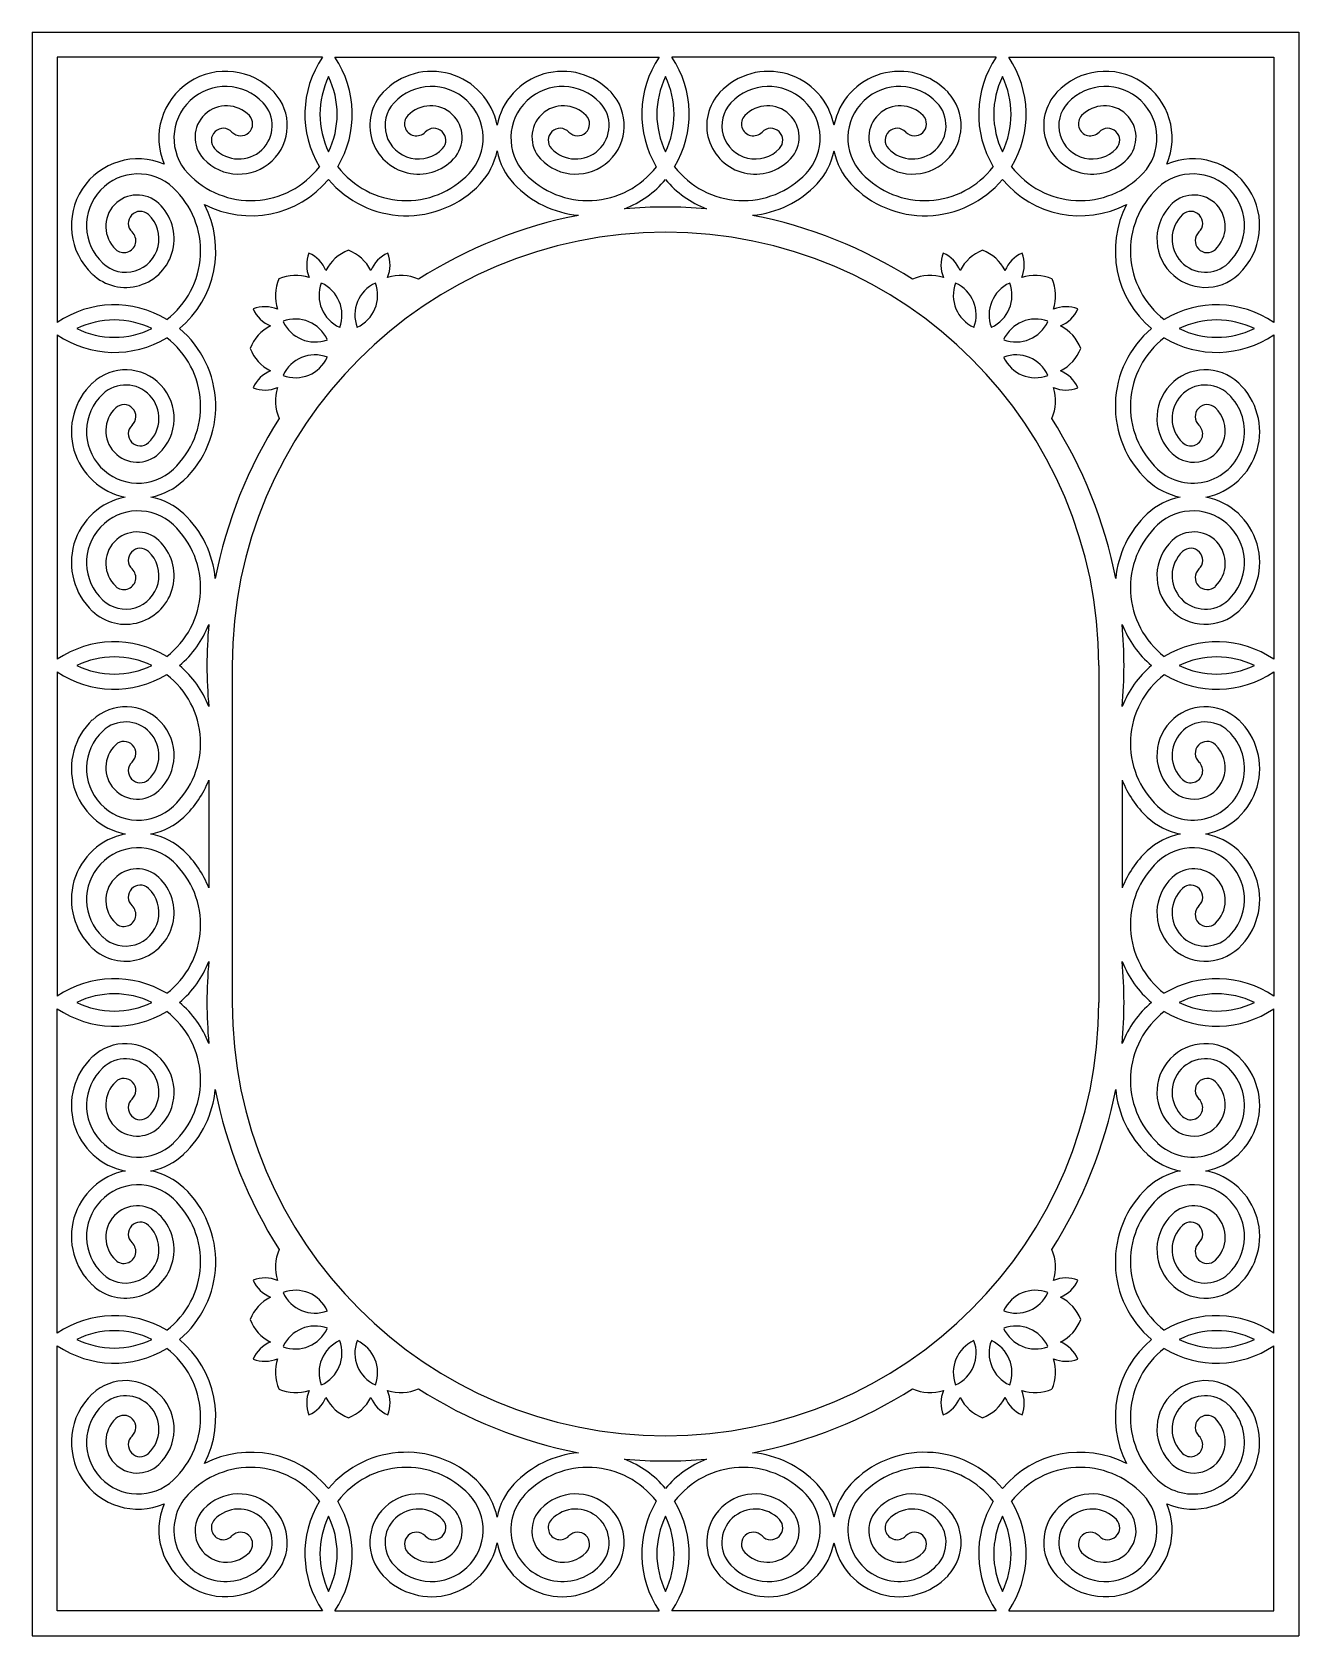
# Model space of a CAD drawing. Extents: x 673 to 840, y 35 to 247.
import ezdxf

# ---------------------------------------------------------------- set-up
doc = ezdxf.new("R2010")
doc.units = 0
doc.layers.get('0').update_dxf_attribs({"linetype": 'CONTINUOUS'})

msp = doc.modelspace()

# ---------------------------------------------------------------- linework, layer by layer
for p, q in [((672.65, 247.24), (840.08, 247.24)), ((672.65, 247.24), (672.65, 35.28)), ((840.08, 247.24), (840.08, 35.28)), ((711.01, 243.91), (675.98, 243.91)), ((675.98, 243.91), (675.98, 208.88)), ((712.66, 243.91), (755.54, 243.91)), ((800.06, 243.91), (757.19, 243.91)), ((801.72, 243.91), (836.74, 243.91)), ((836.74, 243.91), (836.74, 208.88)), ((675.98, 207.23), (675.98, 164.35)), ((836.74, 207.23), (836.74, 164.35)), ((699.09, 163.52), (699.09, 119)), ((813.63, 163.52), (813.63, 119)), ((675.98, 162.7), (675.98, 119.82)), ((836.74, 162.7), (836.74, 119.82)), ((696, 148.39), (696, 134.13)), ((816.72, 148.39), (816.72, 134.13)), ((675.98, 75.3), (675.98, 118.17)), ((836.74, 75.3), (836.74, 118.17)), ((675.98, 38.62), (675.98, 73.64)), ((836.74, 38.62), (836.74, 73.64)), ((711.01, 38.62), (675.98, 38.62)), ((712.66, 38.62), (755.54, 38.62)), ((800.06, 38.62), (757.19, 38.62)), ((801.72, 38.62), (836.74, 38.62)), ((672.65, 35.28), (840.08, 35.28))]:
    msp.add_line(p, q)
for centre, radius, start, end in [((722.11, 236.38), 13.41, 145.8588, 211.1209), ((701.56, 236.38), 13.41, 328.8791, 34.1412), ((766.63, 236.38), 13.41, 145.8588, 211.1209), ((746.09, 236.38), 13.41, 328.8791, 34.1412), ((811.16, 236.38), 13.41, 145.8588, 211.1209), ((790.62, 236.38), 13.41, 328.8791, 34.1412), ((698.22, 233.23), 8.82, 43.3058, 203.076), ((725.45, 233.23), 8.82, 11.0854, 136.6942), ((742.75, 233.23), 8.82, 43.3058, 168.9146), ((769.98, 233.23), 8.82, 11.0854, 136.6942), ((787.28, 233.23), 8.82, 43.3058, 168.9146), ((814.5, 233.23), 8.82, 336.924, 136.6942), ((698.22, 233.23), 6.82, 43.3058, 223.3058), ((722.11, 236.38), 11.41, 154.1917, 205.8083), ((701.56, 236.38), 11.41, 334.1917, 25.8083), ((725.45, 233.23), 6.82, 316.6942, 136.6942), ((742.75, 233.23), 6.82, 43.3058, 223.3058), ((766.63, 236.38), 11.41, 154.1917, 205.8083), ((746.09, 236.38), 11.41, 334.1917, 25.8083), ((769.98, 233.23), 6.82, 316.6942, 136.6942), ((787.28, 233.23), 6.82, 43.3058, 223.3058), ((811.16, 236.38), 11.41, 154.1917, 205.8083), ((790.62, 236.38), 11.41, 334.1917, 25.8083), ((814.5, 233.23), 6.82, 316.6942, 136.6942), ((698.34, 233.34), 4.16, 43.3058, 223.3058), ((699.97, 234.88), 6.41, 223.3058, 43.3058), ((699.97, 234.88), 4.41, 223.3058, 43.3058), ((723.7, 234.88), 6.41, 136.6942, 316.6942), ((723.7, 234.88), 4.41, 136.6942, 316.6942), ((725.33, 233.34), 4.16, 316.6942, 136.6942), ((742.87, 233.34), 4.16, 43.3058, 223.3058), ((744.5, 234.88), 6.41, 223.3058, 43.3058), ((744.5, 234.88), 4.41, 223.3058, 43.3058), ((768.22, 234.88), 6.41, 136.6942, 316.6942), ((768.22, 234.88), 4.41, 136.6942, 316.6942), ((769.86, 233.34), 4.16, 316.6942, 136.6942), ((787.39, 233.34), 4.16, 43.3058, 223.3058), ((789.03, 234.88), 6.41, 223.3058, 43.3058), ((789.03, 234.88), 4.41, 223.3058, 43.3058), ((812.75, 234.88), 6.41, 136.6942, 316.6942), ((812.75, 234.88), 4.41, 136.6942, 316.6942), ((814.39, 233.34), 4.16, 316.6942, 136.6942), ((700.22, 235.11), 1.58, 223.3058, 43.3058), ((723.45, 235.11), 1.58, 136.6942, 316.6942), ((744.74, 235.11), 1.58, 223.3058, 43.3058), ((767.98, 235.11), 1.58, 136.6942, 316.6942), ((789.27, 235.11), 1.58, 223.3058, 43.3058), ((812.51, 235.11), 1.58, 136.6942, 316.6942), ((697.92, 232.94), 1.58, 43.3058, 223.3058), ((725.75, 232.94), 1.58, 316.6942, 136.6942), ((742.44, 232.94), 1.58, 43.3058, 223.3058), ((770.28, 232.94), 1.58, 316.6942, 136.6942), ((786.97, 232.94), 1.58, 43.3058, 223.3058), ((814.81, 232.94), 1.58, 316.6942, 136.6942), ((725.45, 233.23), 8.82, 316.6942, 348.9146), ((742.75, 233.23), 8.82, 191.0854, 223.3058), ((769.98, 233.23), 8.82, 316.6942, 348.9146), ((787.28, 233.23), 8.82, 191.0854, 223.3058), ((686.66, 221.67), 8.82, 66.924, 226.6942), ((701.56, 236.38), 11.41, 223.3058, 322.5944), ((722.11, 236.38), 11.41, 217.4056, 316.6942), ((746.09, 236.38), 11.41, 223.3058, 322.5944), ((766.63, 236.38), 11.41, 217.4056, 316.6942), ((790.62, 236.38), 11.41, 223.3058, 322.5944), ((811.16, 236.38), 11.41, 217.4056, 316.6942), ((826.07, 221.67), 8.82, 313.3058, 113.076), ((686.66, 221.67), 6.82, 46.6942, 226.6942), ((701.56, 236.38), 13.41, 242.7673, 319.9937), ((722.11, 236.38), 13.41, 220.0063, 316.6942), ((746.09, 236.38), 13.41, 223.3058, 264.7787), ((746.09, 236.38), 13.41, 291.2695, 319.9937), ((766.63, 236.38), 13.41, 220.0063, 248.7305), ((766.63, 236.38), 13.41, 275.2213, 316.6942), ((790.62, 236.38), 13.41, 223.3058, 319.9937), ((811.16, 236.38), 13.41, 220.0063, 297.2327), ((826.07, 221.67), 6.82, 313.3058, 133.3058), ((686.55, 221.55), 4.16, 46.6942, 226.6942), ((683.51, 218.32), 11.41, 307.4056, 46.6942), ((829.22, 218.32), 11.41, 133.3058, 232.5944), ((826.18, 221.55), 4.16, 313.3058, 133.3058), ((685.01, 219.91), 6.41, 226.6942, 46.6942), ((685.01, 219.91), 4.41, 226.6942, 46.6942), ((686.94, 221.97), 1.58, 46.6942, 226.6942), ((683.51, 218.32), 13.41, 310.0063, 27.2327), ((756.36, 163.52), 60.6, 100.9299, 122.613), ((756.36, 163.52), 60.6, 84.8817, 95.1183), ((756.36, 163.52), 60.6, 57.387, 79.0701), ((829.22, 218.32), 13.41, 152.7673, 229.9937), ((827.72, 219.91), 6.41, 133.3058, 313.3058), ((827.72, 219.91), 4.41, 133.3058, 313.3058), ((825.78, 221.97), 1.58, 313.3058, 133.3058), ((684.78, 219.67), 1.58, 226.6942, 46.6942), ((756.36, 163.52), 57.27, 360, 180), ((827.95, 219.67), 1.58, 133.3058, 313.3058), ((716.45, 213.22), 5.56, 111.1025, 153.2821), ((712.45, 213.22), 5.56, 26.7179, 68.8975), ((800.27, 213.22), 5.56, 111.1025, 153.2821), ((796.27, 213.22), 5.56, 26.7179, 68.8975), ((713.26, 216.45), 4.32, 158.7422, 202.4385), ((707.5, 214.07), 4.32, 22.5615, 66.2578), ((721.4, 214.07), 4.32, 113.7422, 157.4385), ((715.64, 216.45), 4.32, 337.5615, 21.2578), ((797.09, 216.45), 4.32, 158.7422, 202.4385), ((791.33, 214.07), 4.32, 22.5615, 66.2578), ((805.22, 214.07), 4.32, 113.7422, 157.4385), ((799.46, 216.45), 4.32, 337.5615, 21.2578), ((710.36, 212.36), 5.56, 156.1025, 198.2821), ((707.53, 209.53), 5.56, 71.7179, 113.8975), ((721.37, 209.53), 5.56, 65.2147, 108.2821), ((791.35, 209.53), 5.56, 71.7179, 114.7853), ((805.19, 209.53), 5.56, 66.1025, 108.2821), ((802.37, 212.36), 5.56, 341.7179, 23.8975), ((715.21, 212.44), 4.63, 159.3829, 245.6171), ((708.97, 209.85), 4.63, 339.3829, 65.6171), ((719.94, 209.85), 4.63, 114.3829, 200.6171), ((713.69, 212.44), 4.63, 294.3829, 20.6171), ((799.03, 212.44), 4.63, 159.3829, 245.6171), ((792.79, 209.85), 4.63, 339.3829, 65.6171), ((803.76, 209.85), 4.63, 114.3829, 200.6171), ((797.52, 212.44), 4.63, 294.3829, 20.6171), ((683.51, 197.78), 13.41, 58.8791, 124.1412), ((703.44, 206.62), 4.32, 67.5615, 111.2578), ((705.82, 212.39), 4.32, 203.7422, 247.4385), ((809.29, 206.62), 4.32, 68.7422, 112.4385), ((806.9, 212.39), 4.32, 292.5615, 336.2578), ((829.22, 197.78), 13.41, 55.8588, 121.1209), ((683.51, 197.78), 11.41, 64.1917, 115.8083), ((683.51, 218.32), 11.41, 244.1917, 295.8083), ((683.51, 197.78), 13.41, 313.3058, 49.9937), ((706.66, 203.44), 5.56, 116.7179, 158.8975), ((707.45, 204.68), 4.63, 24.3829, 110.6171), ((710.04, 210.92), 4.63, 204.3829, 290.6171), ((805.27, 204.68), 4.63, 69.3829, 155.6171), ((802.69, 210.92), 4.63, 249.3829, 335.6171), ((806.06, 203.44), 5.56, 21.1025, 63.2821), ((829.22, 197.78), 13.41, 130.0063, 226.6942), ((829.22, 197.78), 11.41, 64.1917, 115.8083), ((829.22, 218.32), 11.41, 244.1917, 295.8083), ((683.51, 218.32), 13.41, 235.8588, 301.1209), ((683.51, 197.78), 11.41, 313.3058, 52.5944), ((829.22, 197.78), 11.41, 127.4056, 226.6942), ((829.22, 218.32), 13.41, 238.8791, 304.1412), ((706.66, 207.44), 5.56, 201.1025, 243.2821), ((710.04, 199.95), 4.63, 69.3829, 155.6171), ((707.45, 206.19), 4.63, 249.3829, 335.6171), ((802.69, 199.95), 4.63, 24.3829, 110.6171), ((805.27, 206.19), 4.63, 204.3829, 290.6171), ((806.06, 207.44), 5.56, 296.7179, 338.8975), ((685.01, 196.19), 6.41, 313.3058, 133.3058), ((705.82, 198.49), 4.32, 112.5615, 156.2578), ((806.9, 198.49), 4.32, 23.7422, 67.4385), ((827.72, 196.19), 6.41, 46.6942, 226.6942), ((686.66, 194.44), 8.82, 133.3058, 258.9146), ((686.66, 194.44), 6.82, 133.3058, 313.3058), ((685.01, 196.19), 4.41, 313.3058, 133.3058), ((703.44, 204.25), 4.32, 248.7422, 292.4385), ((710.36, 198.52), 5.56, 161.7179, 204.7853), ((802.37, 198.52), 5.56, 335.2147, 18.2821), ((809.29, 204.25), 4.32, 247.5615, 291.2578), ((826.07, 194.44), 6.82, 226.6942, 46.6942), ((827.72, 196.19), 4.41, 46.6942, 226.6942), ((826.07, 194.44), 8.82, 281.0854, 46.6942), ((686.55, 194.56), 4.16, 133.3058, 313.3058), ((684.78, 196.43), 1.58, 313.3058, 133.3058), ((826.18, 194.56), 4.16, 226.6942, 46.6942), ((827.95, 196.43), 1.58, 46.6942, 226.6942), ((686.94, 194.13), 1.58, 133.3058, 313.3058), ((756.36, 163.52), 60.6, 147.387, 169.0701), ((756.36, 163.52), 60.6, 10.9299, 32.613), ((825.78, 194.13), 1.58, 226.6942, 46.6942), ((686.66, 194.44), 8.82, 281.0854, 313.3058), ((826.07, 194.44), 8.82, 226.6942, 258.9146), ((686.66, 177.14), 8.82, 101.0854, 226.6942), ((686.66, 177.14), 8.82, 46.6942, 78.9146), ((826.07, 177.14), 8.82, 101.0854, 133.3058), ((826.07, 177.14), 8.82, 313.3058, 78.9146), ((686.66, 177.14), 6.82, 46.6942, 226.6942), ((683.51, 173.8), 13.41, 5.2213, 46.6942), ((829.22, 173.8), 13.41, 133.3058, 174.7787), ((826.07, 177.14), 6.82, 313.3058, 133.3058), ((686.55, 177.02), 4.16, 46.6942, 226.6942), ((683.51, 173.8), 11.41, 307.4056, 46.6942), ((829.22, 173.8), 11.41, 133.3058, 232.5944), ((826.18, 177.02), 4.16, 313.3058, 133.3058), ((685.01, 175.39), 6.41, 226.6942, 46.6942), ((685.01, 175.39), 4.41, 226.6942, 46.6942), ((686.94, 177.44), 1.58, 46.6942, 226.6942), ((827.72, 175.39), 6.41, 133.3058, 313.3058), ((827.72, 175.39), 4.41, 133.3058, 313.3058), ((825.78, 177.44), 1.58, 313.3058, 133.3058), ((684.78, 175.14), 1.58, 226.6942, 46.6942), ((827.95, 175.14), 1.58, 133.3058, 313.3058), ((683.51, 173.8), 13.41, 310.0063, 338.7305), ((756.36, 163.52), 60.6, 174.8817, 185.1183), ((756.36, 163.52), 60.6, 354.8817, 5.1183), ((829.22, 173.8), 13.41, 201.2695, 229.9937), ((683.51, 153.25), 13.41, 58.8791, 124.1412), ((829.22, 153.25), 13.41, 55.8588, 121.1209), ((683.51, 153.25), 11.41, 64.1917, 115.8083), ((683.51, 173.8), 11.41, 244.1917, 295.8083), ((683.51, 153.25), 13.41, 21.2695, 49.9937), ((829.22, 153.25), 13.41, 130.0063, 158.7305), ((829.22, 153.25), 11.41, 64.1917, 115.8083), ((829.22, 173.8), 11.41, 244.1917, 295.8083), ((683.51, 173.8), 13.41, 235.8588, 301.1209), ((683.51, 153.25), 11.41, 313.3058, 52.5944), ((829.22, 153.25), 11.41, 127.4056, 226.6942), ((829.22, 173.8), 13.41, 238.8791, 304.1412), ((685.01, 151.66), 6.41, 313.3058, 133.3058), ((827.72, 151.66), 6.41, 46.6942, 226.6942), ((686.66, 149.91), 8.82, 133.3058, 258.9146), ((686.66, 149.91), 6.82, 133.3058, 313.3058), ((685.01, 151.66), 4.41, 313.3058, 133.3058), ((826.07, 149.91), 6.82, 226.6942, 46.6942), ((827.72, 151.66), 4.41, 46.6942, 226.6942), ((826.07, 149.91), 8.82, 281.0854, 46.6942), ((686.55, 150.03), 4.16, 133.3058, 313.3058), ((684.78, 151.91), 1.58, 313.3058, 133.3058), ((826.18, 150.03), 4.16, 226.6942, 46.6942), ((827.95, 151.91), 1.58, 46.6942, 226.6942), ((686.94, 149.61), 1.58, 133.3058, 313.3058), ((825.78, 149.61), 1.58, 226.6942, 46.6942), ((683.51, 153.25), 13.41, 313.3058, 338.7305), ((829.22, 153.25), 13.41, 201.2695, 226.6942), ((686.66, 149.91), 8.82, 281.0854, 313.3058), ((826.07, 149.91), 8.82, 226.6942, 258.9146), ((686.66, 132.61), 8.82, 101.0854, 226.6942), ((686.66, 132.61), 8.82, 46.6942, 78.9146), ((826.07, 132.61), 8.82, 101.0854, 133.3058), ((826.07, 132.61), 8.82, 313.3058, 78.9146), ((686.66, 132.61), 6.82, 46.6942, 226.6942), ((683.51, 129.27), 13.41, 21.2695, 46.6942), ((829.22, 129.27), 13.41, 133.3058, 158.7305), ((826.07, 132.61), 6.82, 313.3058, 133.3058), ((686.55, 132.49), 4.16, 46.6942, 226.6942), ((683.51, 129.27), 11.41, 307.4056, 46.6942), ((829.22, 129.27), 11.41, 133.3058, 232.5944), ((826.18, 132.49), 4.16, 313.3058, 133.3058), ((685.01, 130.86), 6.41, 226.6942, 46.6942), ((685.01, 130.86), 4.41, 226.6942, 46.6942), ((686.94, 132.92), 1.58, 46.6942, 226.6942), ((827.72, 130.86), 6.41, 133.3058, 313.3058), ((827.72, 130.86), 4.41, 133.3058, 313.3058), ((825.78, 132.92), 1.58, 313.3058, 133.3058), ((684.78, 130.62), 1.58, 226.6942, 46.6942), ((827.95, 130.62), 1.58, 133.3058, 313.3058), ((683.51, 129.27), 13.41, 310.0063, 338.7305), ((756.36, 119), 60.6, 174.8817, 185.1183), ((756.36, 119), 60.6, 354.8817, 5.1183), ((829.22, 129.27), 13.41, 201.2695, 229.9937), ((683.51, 108.73), 13.41, 58.8791, 124.1412), ((829.22, 108.73), 13.41, 55.8588, 121.1209), ((683.51, 108.73), 11.41, 64.1917, 115.8083), ((683.51, 129.27), 11.41, 244.1917, 295.8083), ((683.51, 108.73), 13.41, 21.2695, 49.9937), ((756.36, 119), 57.27, 180, 360), ((829.22, 108.73), 13.41, 130.0063, 158.7305), ((829.22, 108.73), 11.41, 64.1917, 115.8083), ((829.22, 129.27), 11.41, 244.1917, 295.8083), ((683.51, 129.27), 13.41, 235.8588, 301.1209), ((683.51, 108.73), 11.41, 313.3058, 52.5944), ((829.22, 108.73), 11.41, 127.4056, 226.6942), ((829.22, 129.27), 13.41, 238.8791, 304.1412), ((685.01, 107.14), 6.41, 313.3058, 133.3058), ((827.72, 107.14), 6.41, 46.6942, 226.6942), ((686.66, 105.38), 8.82, 133.3058, 258.9146), ((686.66, 105.38), 6.82, 133.3058, 313.3058), ((685.01, 107.14), 4.41, 313.3058, 133.3058), ((826.07, 105.38), 6.82, 226.6942, 46.6942), ((827.72, 107.14), 4.41, 46.6942, 226.6942), ((826.07, 105.38), 8.82, 281.0854, 46.6942), ((686.55, 105.5), 4.16, 133.3058, 313.3058), ((684.78, 107.38), 1.58, 313.3058, 133.3058), ((826.18, 105.5), 4.16, 226.6942, 46.6942), ((827.95, 107.38), 1.58, 46.6942, 226.6942), ((686.94, 105.08), 1.58, 133.3058, 313.3058), ((683.51, 108.73), 13.41, 313.3058, 354.7787), ((756.36, 119), 60.6, 190.9299, 212.613), ((756.36, 119), 60.6, 327.387, 349.0701), ((829.22, 108.73), 13.41, 185.2213, 226.6942), ((825.78, 105.08), 1.58, 226.6942, 46.6942), ((686.66, 105.38), 8.82, 281.0854, 313.3058), ((826.07, 105.38), 8.82, 226.6942, 258.9146), ((686.66, 88.08), 8.82, 101.0854, 226.6942), ((686.66, 88.08), 8.82, 46.6942, 78.9146), ((826.07, 88.08), 8.82, 101.0854, 133.3058), ((826.07, 88.08), 8.82, 313.3058, 78.9146), ((686.66, 88.08), 6.82, 46.6942, 226.6942), ((683.51, 84.74), 13.41, 310.0063, 46.6942), ((829.22, 84.74), 13.41, 133.3058, 229.9937), ((826.07, 88.08), 6.82, 313.3058, 133.3058), ((686.55, 87.97), 4.16, 46.6942, 226.6942), ((683.51, 84.74), 11.41, 307.4056, 46.6942), ((829.22, 84.74), 11.41, 133.3058, 232.5944), ((826.18, 87.97), 4.16, 313.3058, 133.3058), ((685.01, 86.33), 6.41, 226.6942, 46.6942), ((685.01, 86.33), 4.41, 226.6942, 46.6942), ((686.94, 88.39), 1.58, 46.6942, 226.6942), ((827.72, 86.33), 6.41, 133.3058, 313.3058), ((827.72, 86.33), 4.41, 133.3058, 313.3058), ((825.78, 88.39), 1.58, 313.3058, 133.3058), ((684.78, 86.09), 1.58, 226.6942, 46.6942), ((827.95, 86.09), 1.58, 133.3058, 313.3058), ((710.36, 84.01), 5.56, 155.2147, 198.2821), ((802.37, 84.01), 5.56, 341.7179, 24.7853), ((703.44, 78.27), 4.32, 67.5615, 111.2578), ((705.82, 84.03), 4.32, 203.7422, 247.4385), ((707.45, 76.33), 4.63, 24.3829, 110.6171), ((710.04, 82.57), 4.63, 204.3829, 290.6171), ((805.27, 76.33), 4.63, 69.3829, 155.6171), ((802.69, 82.57), 4.63, 249.3829, 335.6171), ((809.29, 78.27), 4.32, 68.7422, 112.4385), ((806.9, 84.03), 4.32, 292.5615, 336.2578), ((706.66, 75.09), 5.56, 116.7179, 158.8975), ((806.06, 75.09), 5.56, 21.1025, 63.2821), ((683.51, 64.2), 13.41, 58.8791, 124.1412), ((706.66, 79.09), 5.56, 201.1025, 243.2821), ((806.06, 79.09), 5.56, 296.7179, 338.8975), ((829.22, 64.2), 13.41, 55.8588, 121.1209), ((683.51, 64.2), 11.41, 64.1917, 115.8083), ((683.51, 84.74), 11.41, 244.1917, 295.8083), ((683.51, 64.2), 13.41, 332.7673, 49.9937), ((710.04, 71.6), 4.63, 69.3829, 155.6171), ((707.45, 77.84), 4.63, 249.3829, 335.6171), ((715.21, 70.09), 4.63, 114.3829, 200.6171), ((708.97, 72.67), 4.63, 294.3829, 20.6171), ((719.94, 72.67), 4.63, 159.3829, 245.6171), ((713.69, 70.09), 4.63, 339.3829, 65.6171), ((799.03, 70.09), 4.63, 114.3829, 200.6171), ((792.79, 72.67), 4.63, 294.3829, 20.6171), ((803.76, 72.67), 4.63, 159.3829, 245.6171), ((797.52, 70.09), 4.63, 339.3829, 65.6171), ((802.69, 71.6), 4.63, 24.3829, 110.6171), ((805.27, 77.84), 4.63, 204.3829, 290.6171), ((829.22, 64.2), 13.41, 130.0063, 207.2327), ((829.22, 64.2), 11.41, 64.1917, 115.8083), ((829.22, 84.74), 11.41, 244.1917, 295.8083), ((683.51, 84.74), 13.41, 235.8588, 301.1209), ((683.51, 64.2), 11.41, 313.3058, 52.5944), ((705.82, 70.14), 4.32, 112.5615, 156.2578), ((806.9, 70.14), 4.32, 23.7422, 67.4385), ((829.22, 64.2), 11.41, 127.4056, 226.6942), ((829.22, 84.74), 13.41, 238.8791, 304.1412), ((703.44, 75.9), 4.32, 248.7422, 292.4385), ((710.36, 70.17), 5.56, 161.7179, 203.8975), ((802.37, 70.17), 5.56, 336.1025, 18.2821), ((809.29, 75.9), 4.32, 247.5615, 291.2578), ((685.01, 62.61), 6.41, 313.3058, 133.3058), ((707.53, 72.99), 5.56, 246.1025, 288.2821), ((721.37, 72.99), 5.56, 251.7179, 294.7853), ((756.36, 119), 60.6, 237.387, 259.0701), ((756.36, 119), 60.6, 280.9299, 302.613), ((791.35, 72.99), 5.56, 245.2147, 288.2821), ((805.19, 72.99), 5.56, 251.7179, 293.8975), ((827.72, 62.61), 6.41, 46.6942, 226.6942), ((686.66, 60.86), 8.82, 133.3058, 293.076), ((686.66, 60.86), 6.82, 133.3058, 313.3058), ((685.01, 62.61), 4.41, 313.3058, 133.3058), ((713.26, 66.07), 4.32, 157.5615, 201.2578), ((707.5, 68.46), 4.32, 293.7422, 337.4385), ((716.45, 69.3), 5.56, 206.7179, 248.8975), ((712.45, 69.3), 5.56, 291.1025, 333.2821), ((721.4, 68.46), 4.32, 202.5615, 246.2578), ((715.64, 66.07), 4.32, 338.7422, 22.4385), ((797.09, 66.07), 4.32, 157.5615, 201.2578), ((791.33, 68.46), 4.32, 293.7422, 337.4385), ((800.27, 69.3), 5.56, 206.7179, 248.8975), ((796.27, 69.3), 5.56, 291.1025, 333.2821), ((805.22, 68.46), 4.32, 202.5615, 246.2578), ((799.46, 66.07), 4.32, 338.7422, 22.4385), ((826.07, 60.86), 6.82, 226.6942, 46.6942), ((826.07, 60.86), 8.82, 246.924, 46.6942), ((827.72, 62.61), 4.41, 46.6942, 226.6942), ((686.55, 60.97), 4.16, 133.3058, 313.3058), ((684.78, 62.85), 1.58, 313.3058, 133.3058), ((826.18, 60.97), 4.16, 226.6942, 46.6942), ((827.95, 62.85), 1.58, 46.6942, 226.6942), ((686.94, 60.55), 1.58, 133.3058, 313.3058), ((825.78, 60.55), 1.58, 226.6942, 46.6942), ((701.56, 46.14), 13.41, 40.0063, 117.2327), ((722.11, 46.14), 13.41, 43.3058, 139.9937), ((746.09, 46.14), 13.41, 95.2213, 136.6942), ((766.63, 46.14), 13.41, 43.3058, 84.7787), ((790.62, 46.14), 13.41, 40.0063, 136.6942), ((811.16, 46.14), 13.41, 62.7673, 139.9937), ((701.56, 46.14), 11.41, 37.4056, 136.6942), ((722.11, 46.14), 11.41, 43.3058, 142.5944), ((746.09, 46.14), 11.41, 37.4056, 136.6942), ((746.09, 46.14), 13.41, 40.0063, 68.7305), ((756.36, 119), 60.6, 264.8817, 275.1183), ((766.63, 46.14), 13.41, 111.2695, 139.9937), ((766.63, 46.14), 11.41, 43.3058, 142.5944), ((790.62, 46.14), 11.41, 37.4056, 136.6942), ((811.16, 46.14), 11.41, 43.3058, 142.5944), ((725.45, 49.29), 8.82, 11.0854, 43.3058), ((742.75, 49.29), 8.82, 136.6942, 168.9146), ((769.98, 49.29), 8.82, 11.0854, 43.3058), ((787.28, 49.29), 8.82, 136.6942, 168.9146), ((698.22, 49.29), 6.82, 136.6942, 316.6942), ((699.97, 47.64), 6.41, 316.6942, 136.6942), ((722.11, 46.14), 13.41, 148.8791, 214.1412), ((701.56, 46.14), 13.41, 325.8588, 31.1209), ((723.7, 47.64), 6.41, 43.3058, 223.3058), ((725.45, 49.29), 6.82, 223.3058, 43.3058), ((742.75, 49.29), 6.82, 136.6942, 316.6942), ((744.5, 47.64), 6.41, 316.6942, 136.6942), ((766.63, 46.14), 13.41, 148.8791, 214.1412), ((746.09, 46.14), 13.41, 325.8588, 31.1209), ((768.22, 47.64), 6.41, 43.3058, 223.3058), ((769.98, 49.29), 6.82, 223.3058, 43.3058), ((787.28, 49.29), 6.82, 136.6942, 316.6942), ((789.03, 47.64), 6.41, 316.6942, 136.6942), ((811.16, 46.14), 13.41, 148.8791, 214.1412), ((790.62, 46.14), 13.41, 325.8588, 31.1209), ((812.75, 47.64), 6.41, 43.3058, 223.3058), ((814.5, 49.29), 6.82, 223.3058, 43.3058), ((698.22, 49.29), 8.82, 156.924, 316.6942), ((698.34, 49.18), 4.16, 136.6942, 316.6942), ((699.97, 47.64), 4.41, 316.6942, 136.6942), ((722.11, 46.14), 11.41, 154.1917, 205.8083), ((701.56, 46.14), 11.41, 334.1917, 25.8083), ((723.7, 47.64), 4.41, 43.3058, 223.3058), ((725.33, 49.18), 4.16, 223.3058, 43.3058), ((742.87, 49.18), 4.16, 136.6942, 316.6942), ((744.5, 47.64), 4.41, 316.6942, 136.6942), ((766.63, 46.14), 11.41, 154.1917, 205.8083), ((746.09, 46.14), 11.41, 334.1917, 25.8083), ((768.22, 47.64), 4.41, 43.3058, 223.3058), ((769.86, 49.18), 4.16, 223.3058, 43.3058), ((787.39, 49.18), 4.16, 136.6942, 316.6942), ((789.03, 47.64), 4.41, 316.6942, 136.6942), ((811.16, 46.14), 11.41, 154.1917, 205.8083), ((790.62, 46.14), 11.41, 334.1917, 25.8083), ((814.5, 49.29), 8.82, 223.3058, 23.076), ((812.75, 47.64), 4.41, 43.3058, 223.3058), ((814.39, 49.18), 4.16, 223.3058, 43.3058), ((697.92, 49.58), 1.58, 136.6942, 316.6942), ((700.22, 47.41), 1.58, 316.6942, 136.6942), ((723.45, 47.41), 1.58, 43.3058, 223.3058), ((725.75, 49.58), 1.58, 223.3058, 43.3058), ((742.44, 49.58), 1.58, 136.6942, 316.6942), ((744.74, 47.41), 1.58, 316.6942, 136.6942), ((767.98, 47.41), 1.58, 43.3058, 223.3058), ((770.28, 49.58), 1.58, 223.3058, 43.3058), ((786.97, 49.58), 1.58, 136.6942, 316.6942), ((789.27, 47.41), 1.58, 316.6942, 136.6942), ((812.51, 47.41), 1.58, 43.3058, 223.3058), ((814.81, 49.58), 1.58, 223.3058, 43.3058), ((725.45, 49.29), 8.82, 223.3058, 348.9146), ((742.75, 49.29), 8.82, 191.0854, 316.6942), ((769.98, 49.29), 8.82, 223.3058, 348.9146), ((787.28, 49.29), 8.82, 191.0854, 316.6942)]:
    msp.add_arc(centre, radius, start, end)

doc.saveas('drawing.dxf')
